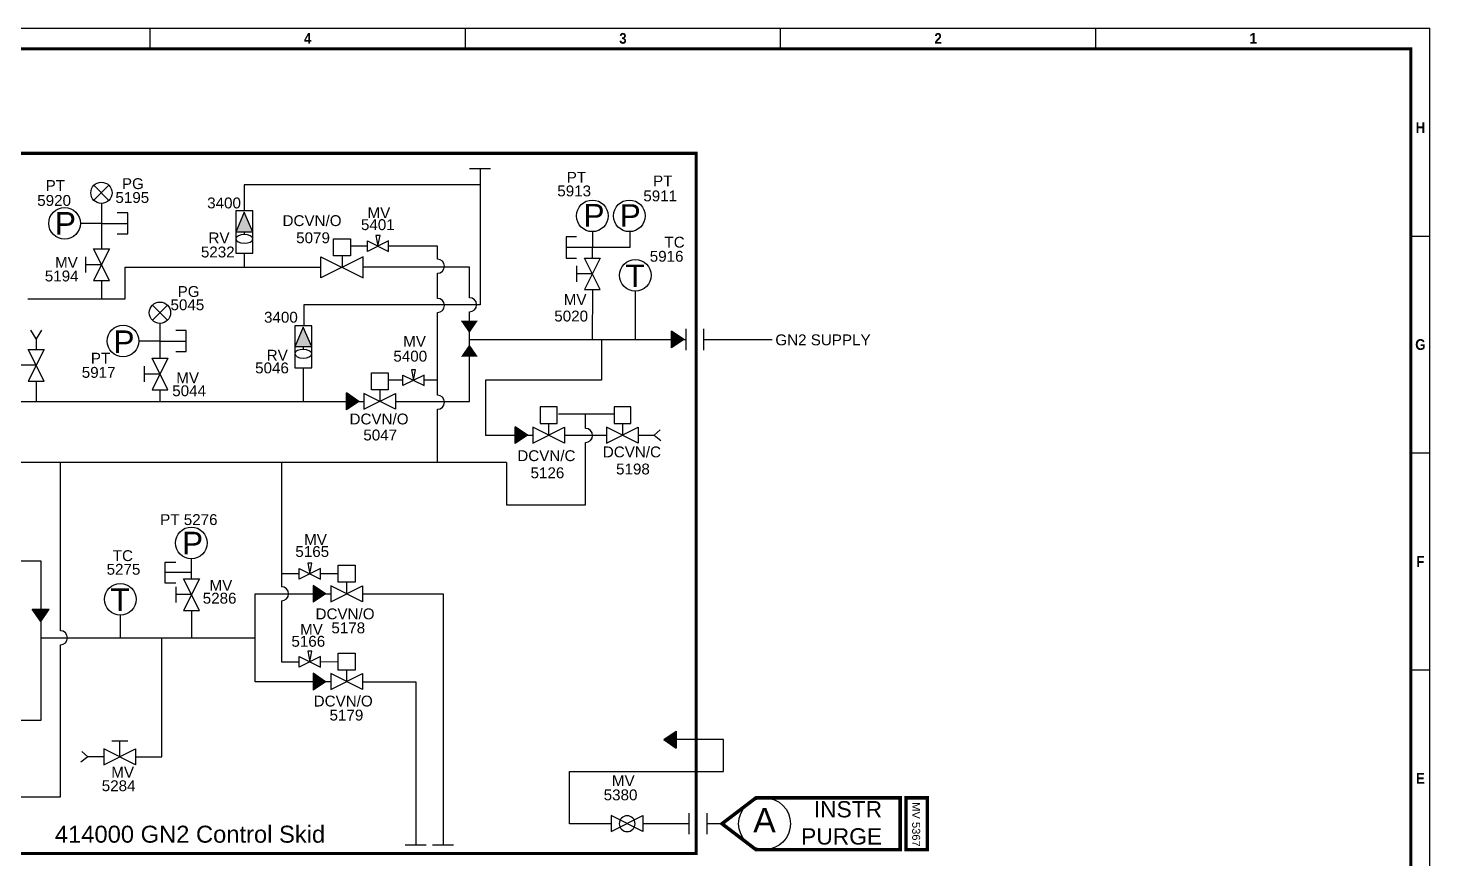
# Model space of a CAD drawing. Header units: inches. Extents: x 0 to 12.5, y 0 to 8.4.
# Drawn here: x 5.7 to 12.46, y 4.43 to 8.44 of the extents above; entities that cross this region are included whole.
import ezdxf
from ezdxf.enums import TextEntityAlignment as Align

# ---------------------------------------------------------------- set-up
doc = ezdxf.new("R2010")
doc.units = ezdxf.units.IN
doc.header["$MEASUREMENT"] = 0
doc.linetypes.add('SCHEMATIC-Q-BASE$0$DASHED', pattern=[0.75, 0.5, -0.25])
doc.layers.add('GPBORDER-30X42$0$BORDER', color=7, linetype='Continuous')
doc.layers.add('NEW 414 GN2 Cont Skid', color=7, linetype='Continuous')
doc.styles.add('GPBORDER-30X42$0$BOLD', font='bold.shx', dxfattribs={"height": 0.375})
doc.styles.add('style1', font='arial.ttf', dxfattribs={"height": 0.125})
doc.styles.add('style2', font='arial.ttf', dxfattribs={"height": 0.06})
doc.styles.add('style3', font='arial.ttf', dxfattribs={"height": 0.09375})

# ---------------------------------------------------------------- blocks, each defined once
blk = doc.blocks.new('GPBORDER-30X42')
at = {"linetype": 'Continuous'}
for p, q in [((188.5862444015134, 16.02053718335327), (235.8420583550019, 16.02053718335327)), ((212.469965331746, 15.67169997405094), (212.469965331746, 16.02053718335327)), ((218.2257792852344, 15.67169997405094), (218.2257792852344, 16.02053718335327)), ((223.9815932387228, 15.67169997405094), (223.9815932387228, 16.02053718335327)), ((229.7374071922111, 15.67169997405094), (229.7374071922111, 16.02053718335327)), ((235.8420583550019, -13.47946281664673), (235.8420583550019, 16.02053718335327)), ((235.4932211456995, 12.50890927637653), (235.8420583550019, 12.50890927637653)), ((235.4932211456995, 8.846118578702104), (235.8420583550019, 8.846118578702104)), ((235.4932211456995, 5.183327881027686), (235.8420583550019, 5.183327881027686))]:
    blk.add_line(p, q, dxfattribs=at)
at = {"layer": 'GPBORDER-30X42$0$BORDER', "linetype": 'Continuous', "const_width": 0.05, "flags": 128}
blk.add_lwpolyline([(235.4932211456995, -13.1306256073444), (235.4932211456996, 15.67169997405094), (188.9350816108158, 15.67169997405094), (188.9350816108157, -13.13062560734441), (235.4926891689554, -13.1306256073444)], dxfattribs=at)
at = {"style": 'GPBORDER-30X42$0$BOLD'}
for s, p in [('4', (215.3478723084902, 15.8461185787021)), ('3', (221.1036862619786, 15.8461185787021)), ('2', (226.859500215467, 15.8461185787021)), ('1', (232.6153141689554, 15.8461185787021)), ('H', (235.6676397503507, 14.34030462521373)), ('G', (235.6676397503507, 10.67751392753931)), ('F', (235.6676397503507, 7.014723229864898)), ('E', (235.6676397503507, 3.351932532190478))]:
    blk.add_text(s, height=0.1813953488372093, dxfattribs=at).set_placement(p, align=Align.MIDDLE)
blk = doc.blocks.new('A$C32DD4450')
at = {"color": 7, "xscale": 0.2214169042038988, "yscale": 0.2732096433486377, "zscale": 0.2760375030209255}
blk.add_blockref('GPBORDER-30X42', (-52.21941844203977, 3.682719228667276), dxfattribs=at)

msp = doc.modelspace()

# ---------------------------------------------------------------- hatches: boundary and pattern name
at = {"layer": 'NEW 414 GN2 Cont Skid', "transparency": 33554687}
h = msp.add_hatch(color=140, dxfattribs=at)
h.dxf.hatch_style = 1
h.paths.add_polyline_path([(6.744048367362225, 7.550291301101729), (6.784726943369548, 7.45473045466614), (6.703369791354916, 7.45473045466614)])
h = msp.add_hatch(color=140, dxfattribs=at)
h.dxf.hatch_style = 1
h.paths.add_polyline_path([(7.028549902497417, 6.996206201630876), (7.069228478504726, 6.900645355195287), (6.98787132648836, 6.900645355195287)])
h = msp.add_hatch(color=140, dxfattribs=at)
h.dxf.hatch_style = 1
h.paths.add_polyline_path([(7.788485863814514, 7.026437397286009), (7.86981115380253, 7.026437397286009), (7.829148508809396, 6.967325523710577)])
h = msp.add_hatch(color=140, dxfattribs=at)
h.dxf.hatch_style = 1
h.paths.add_polyline_path([(8.803915159421194, 6.976775290782235), (8.863027032996627, 6.93611264578822), (8.803915159421194, 6.89545000079422)])
h = msp.add_hatch(color=140, dxfattribs=at)
h.dxf.hatch_style = 1
h.paths.add_polyline_path([(7.82965535396589, 6.912305666001593), (7.870317998959023, 6.853193792427042), (7.788992708971008, 6.853193792427042)])
h = msp.add_hatch(color=140, dxfattribs=at)
h.dxf.hatch_style = 1
h.paths.add_polyline_path([(7.237033404172976, 6.6783302902409), (7.295792165107542, 6.637910548964448), (7.295792165107542, 6.637424741528469), (7.237033404172976, 6.597005000252885)])
h = msp.add_hatch(color=140, dxfattribs=at)
h.dxf.hatch_style = 1
h.paths.add_polyline_path([(8.050725900531134, 6.515627245672838), (8.109837774106566, 6.474964600678838), (8.050725900531134, 6.434301955684823)])
at = {"layer": 'NEW 414 GN2 Cont Skid', "linetype": 'Continuous', "transparency": 33554687}
h = msp.add_hatch(color=140, dxfattribs=at)
h.dxf.hatch_style = 1
h.paths.add_polyline_path([(7.076483283318552, 5.750506166832572), (7.135595156893984, 5.709843521838557), (7.076483283318552, 5.669180876844556)])
h = msp.add_hatch(color=140, dxfattribs=at)
h.dxf.hatch_style = 1
h.paths.add_polyline_path([(5.803200231091395, 5.635792456862155), (5.762537586096513, 5.57668058328759), (5.721874941103379, 5.635792456862155)])
h = msp.add_hatch(color=140, dxfattribs=at)
h.dxf.hatch_style = 1
h.paths.add_polyline_path([(7.076483283318552, 5.326576278491998), (7.135595156893984, 5.28591363349799), (7.076483283318552, 5.245250988504857)])
h = msp.add_hatch(color=140, dxfattribs=at)
h.dxf.hatch_style = 1
h.paths.add_polyline_path([(8.76734531046921, 5.006590411527923), (8.826457184044642, 5.047253056521931), (8.826457184044642, 4.965927766533916)])

# ---------------------------------------------------------------- linework, layer by layer
at = {"layer": 'NEW 414 GN2 Cont Skid', "color": 140, "linetype": 'Continuous'}
for p, q in [((7.931869004072609, 7.758663535884153), (7.830172564055203, 7.758663535884153)), ((7.881020784063906, 7.758663535884153), (7.881020784063906, 7.104038235233588)), ((6.744048367362225, 7.682391205870231), (6.744048367362225, 7.556426894685301)), ((7.881020784063906, 7.682391205870231), (6.744048367362225, 7.682391205870231)), ((6.784726943369548, 7.556426894685301), (6.703369791354916, 7.556426894685301)), ((6.703369791354916, 7.556426894685301), (6.703369791354916, 7.353034014646993)), ((6.784726943369548, 7.353034014646993), (6.784726943369548, 7.556426894685301)), ((6.055258957747682, 7.496097869002724), (6.182379507771187, 7.496097869002724)), ((6.784726943369548, 7.454730454666147), (6.703369791354916, 7.454730454666147)), ((6.703369791354916, 7.454730454666147), (6.703369791354916, 7.419136700659521)), ((6.744048367362225, 7.454730454666147), (6.744048367362225, 7.442717265369509)), ((6.784726943369548, 7.419136700659521), (6.784726943369548, 7.454730454666147)), ((8.422588010613907, 7.380112622974834), (8.295467460590402, 7.380112622974834)), ((8.422588010613907, 7.329264402966131), (8.422588010613907, 7.380112622974834)), ((5.978986627732879, 7.335053446807364), (5.978986627732879, 7.258781116793429)), ((6.703369791354916, 7.353034014646993), (6.784726943369548, 7.353034014646993)), ((6.744048367362225, 7.353034014646993), (6.744048367362225, 7.284595711275969)), ((7.215615661939366, 7.340528753286235), (7.215615661939366, 7.284595711275969)), ((6.055258957747682, 7.29691728180083), (5.978986627732879, 7.29691728180083)), ((6.169667452768138, 7.132051051247231), (6.169667452768138, 7.284595711275969)), ((6.169667452768138, 7.284595711275969), (7.113919221920212, 7.284595711275969)), ((7.830172564055203, 7.284595711275969), (7.317312101958535, 7.284595711275969)), ((7.830172564055203, 7.137937048573306), (7.830172564055203, 7.284595711275969)), ((8.346315680600853, 7.29112823795873), (8.346315680600853, 7.214855907944809)), ((8.422588010613907, 7.252992072951329), (8.346315680600853, 7.252992072951329)), ((6.055258957747682, 7.220644951786027), (6.055258957747682, 7.132051051247231)), ((8.422946793412777, 7.176719742937407), (8.42209793688049, 6.936112645788227)), ((5.699884444927874, 7.132051051247231), (6.169667452768138, 7.132051051247231)), ((7.881020784063906, 7.104038235233588), (7.031092313497325, 7.104038235233588)), ((7.031092313497325, 7.104038235233588), (7.031092313497325, 7.002341795214434)), ((7.830172564055203, 6.637667645246892), (7.830172564055203, 7.070137881054037)), ((5.74102613086147, 6.939149249916397, 1.005175476510655), (5.715386057750265, 6.981257932111702, 1.005175476510655)), ((5.766234277760716, 6.981257932111702, 1.005175476510655), (5.74102613086147, 6.939149249916397, 1.005175476510655)), ((7.069228478504726, 7.002341795214434), (6.98787132648836, 7.002341795214434)), ((6.98787132648836, 7.002341795214434), (6.98787132648836, 6.798948915176126)), ((7.069228478504726, 6.798948915176126), (7.069228478504726, 7.002341795214434)), ((8.872561074249347, 6.986960865797797), (8.872561074249347, 6.885264425778643)), ((8.958827079938914, 6.98696086579693, -1.005175476510511), (8.958827079938914, 6.885264425777776, -1.005175476510511)), ((5.740810167756364, 6.939149249916397, 1.005175476510655), (5.740810167756364, 6.888301029906813, 1.005175476510655)), ((6.337299428003163, 6.928914471157156), (6.464419978028431, 6.928914471157156)), ((7.069228478504726, 6.90064535519528), (6.98787132648836, 6.90064535519528)), ((6.98787132648836, 6.90064535519528), (6.98787132648836, 6.865051601189534)), ((7.028549902497417, 6.90064535519528), (7.028549902497417, 6.888632165900403)), ((7.069228478504726, 6.865051601189534), (7.069228478504726, 6.90064535519528)), ((7.830172564055203, 6.936112645788227), (8.872561074249347, 6.936112645788227)), ((8.465775314172731, 6.936112645788227), (8.465775314172731, 6.739364085266046)), ((5.740810167756364, 6.812028699892891, 1.005175476510655), (5.664537837741562, 6.812028699892891, 1.005175476510655)), ((6.261027097990108, 6.807747060505022), (6.261027097990108, 6.731474730491086)), ((6.337299428003163, 6.769610895498487), (6.261027097990108, 6.769610895498487)), ((6.98787132648836, 6.798948915176126), (7.069228478504726, 6.798948915176126)), ((7.028549902497417, 6.798948915176126), (7.028549902497417, 6.637667645246892)), ((7.356810029117625, 6.693600687257173), (7.356810029117625, 6.774957839272673)), ((7.356810029117625, 6.774957839272673), (7.438167181134005, 6.774957839272673)), ((7.438167181134005, 6.774957839272673), (7.438167181134005, 6.693600687257173)), ((5.740810167756364, 6.735756369878956, 1.005175476510655), (5.740810167756364, 6.637667645246892)), ((6.337299428003163, 6.693338565483685), (6.337299428003163, 6.637667645246892)), ((7.438167181134005, 6.693600687257173), (7.356810029117625, 6.693600687257173)), ((7.397488605126696, 6.693600687257173), (7.397488605126696, 6.637667645246892)), ((8.465775314172731, 6.739364085266046), (7.906444894068258, 6.739364085266046)), ((7.906444894068258, 6.739364085266046), (7.906444894068258, 6.474964600678845)), ((5.422056788194964, 6.637667645246892), (7.321216275111893, 6.637667645246892)), ((7.473760935141498, 6.637667645246892), (7.830172564055203, 6.637667645246892)), ((8.21153421412572, 6.530897642689112), (8.21153421412572, 6.474964600678845)), ((8.567471754191885, 6.530897642689112), (8.567471754191885, 6.474964600678845)), ((8.748618537974423, 6.500388710684063), (8.720016414219742, 6.474964600678845)), ((7.906444894068258, 6.474964600678845), (8.135261884110918, 6.474964600678845)), ((8.287806544140523, 6.474964600678845), (8.491199424177083, 6.474964600678845)), ((8.643744084206688, 6.474964600678845), (8.720016414219742, 6.474964600678845)), ((8.720016414219742, 6.474964600678845), (8.753385558601664, 6.449540490674493)), ((6.489491417841961, 5.811873407399829), (6.362370867818455, 5.811873407399829)), ((7.135595156893984, 5.709843521838564), (7.076483283318552, 5.750506166832565)), ((7.237291596913138, 5.765776563848831), (7.237291596913138, 5.709843521838564)), ((6.413219087827158, 5.744054371531234), (6.413219087827158, 5.667782041516417)), ((6.489491417841961, 5.705918206523818), (6.413219087827158, 5.705918206523818)), ((7.135595156893984, 5.709843521838564), (7.076483283318552, 5.669180876844549)), ((5.762537586096513, 5.576680583287597), (5.721874941103379, 5.635792456862148)), ((5.721874941103379, 5.635792456862148), (5.803200231091395, 5.635792456862148)), ((5.762537586096513, 5.576680583287597), (5.803200231091395, 5.635792456862148)), ((7.237291596913138, 5.341846675508264), (7.237291596913138, 5.285913633498864)), ((7.135595156893984, 5.285913633498864), (7.076483283318552, 5.326576278492872)), ((7.135595156893984, 5.285913633498864), (7.076483283318552, 5.245250988504857)), ((8.76734531046921, 5.006590411527923), (8.826457184044642, 5.047253056521931)), ((8.76734531046921, 5.006590411527923), (8.826457184044642, 4.965927766533916)), ((5.961143631917749, 4.94910385848852, 1.005175476510655), (5.98974575567243, 4.923679748483294, 1.005175476510655)), ((6.105626231386523, 4.999952078498097, 1.005175476510655), (6.181898561401325, 4.999952078498097, 1.005175476510655)), ((6.143762396393924, 4.923679748483294, 1.005175476510655), (6.143762396393924, 4.999952078498097, 1.005175476510655)), ((5.98974575567243, 4.923679748483294, 1.005175476510655), (5.956376611292256, 4.898255638478943, 1.005175476510655)), ((6.067490066379122, 4.923679748483294, 1.005175476510655), (5.98974575567243, 4.923679748483294, 1.005175476510655)), ((8.888988164032511, 4.550037545428217), (8.888988164032511, 4.651733985446497)), ((8.975230761837096, 4.550037545428217), (8.975230761837096, 4.651733985446497)), ((7.621392844468914, 4.497241777250529), (7.51969640444976, 4.497241777250529)), ((7.753111497845438, 4.497874421083594), (7.651415057826284, 4.497874421083594))]:
    msp.add_line(p, q, dxfattribs=at)
at = {"layer": 'NEW 414 GN2 Cont Skid', "color": 140}
for p, q in [((6.091559115175101, 7.607382106701578), (6.018958800318515, 7.67998242155815)), ((6.019303836567488, 7.60772714294967), (6.091559115175101, 7.67998242155815)), ((6.055258957747682, 7.592346089178121), (6.055258957747682, 7.373189611814765)), ((6.744048367362225, 7.550291301101736), (6.703369791354916, 7.454730454666147)), ((6.784726943369548, 7.454730454666147), (6.744048367362225, 7.550291301101736)), ((6.37359958543233, 7.029119342323042), (6.30099927057401, 7.101719657179614)), ((6.301344306822983, 7.029464378572015), (6.37359958543233, 7.101719657179614)), ((6.337299428003163, 7.014083324800466), (6.337299428003163, 6.845883225512423)), ((7.028549902497417, 6.996206201630869), (6.98787132648836, 6.90064535519528)), ((7.069228478504726, 6.90064535519528), (7.028549902497417, 6.996206201630869)), ((8.803915159421194, 6.895450000794212), (8.803915159421194, 6.976775290782228)), ((8.863027032996627, 6.936112645788227), (8.803915159421194, 6.976775290782228)), ((8.863027032996627, 6.936112645788227), (8.803915159421194, 6.895450000794212)), ((8.958827079938914, 6.936112645787346, -1.005175476510745), (9.289153586208428, 6.936112645787346, -1.005175476510735)), ((7.237033404172976, 6.597005000252892), (7.237033404172976, 6.678330290240907)), ((7.29614527774666, 6.637667645246892), (7.237033404172976, 6.678330290240907)), ((7.29614527774666, 6.637667645246892), (7.237033404172976, 6.597005000252892)), ((8.050725900531134, 6.43430195568483), (8.050725900531134, 6.515627245672845)), ((8.109837774106566, 6.474964600678845), (8.050725900531134, 6.515627245672845)), ((8.109837774106566, 6.474964600678845), (8.050725900531134, 6.43430195568483)), ((9.047414804593842, 4.600885765437794), (8.975230761837096, 4.600885765437794))]:
    msp.add_line(p, q, dxfattribs=at)
at = {"layer": 'NEW 414 GN2 Cont Skid', "color": 1, "linetype": 'Continuous'}
for p, q in [((6.055258957747682, 7.496097869002724), (5.953562517728528, 7.496097869002724)), ((8.422588010613907, 7.456384952989637), (8.422588010613907, 7.380112622974834)), ((8.629376538090426, 7.169534087138501), (8.629376538090426, 6.936112645788227)), ((6.337299428003163, 6.928914471157156), (6.235602987985757, 6.928914471157156)), ((6.146143421539761, 5.607189251800264), (6.146143421539761, 5.497878577668714))]:
    msp.add_line(p, q, dxfattribs=at)
at = {"layer": 'NEW 414 GN2 Cont Skid', "color": 200, "linetype": 'Continuous'}
for p, q in [((7.675135603824017, 7.386292151295123), (7.439452138695358, 7.386292151295123)), ((7.675135603824017, 7.323687246797547), (7.675135603824017, 7.386292151295123)), ((7.675135603824017, 7.134707535410655), (7.675135603824017, 7.255889620118111)), ((7.675135603824017, 6.667308771281483), (7.675135603824017, 7.066909908731219)), ((7.509072199035941, 6.739364085266046), (7.438167181134005, 6.739364085266046)), ((7.675135603824017, 6.739364085266046), (7.610768639055095, 6.739364085266046)), ((7.675135603824017, 6.342972500497054), (7.675135603824017, 6.599511144602047)), ((8.52530440051271, 6.576661040697999), (8.25899255280062, 6.576661040697999)), ((8.389502984157929, 6.507484651880886), (8.389502984157929, 6.576661040697999)), ((8.389502984157929, 6.139079551492585), (8.389502984157929, 6.43968702520145)), ((5.857819128789131, 5.531777391008432), (5.857819128789131, 6.342972500497054)), ((8.008141334087412, 6.342972500497054), (8.008141334087412, 6.139079551492585)), ((8.008141334087412, 6.139079551492585), (8.389502984157929, 6.139079551492585)), ((5.857819128789131, 4.730137006922973), (5.857819128789131, 5.463979764328996))]:
    msp.add_line(p, q, dxfattribs=at)
at = {"layer": 'NEW 414 GN2 Cont Skid', "color": 200}
msp.add_line((4.15130693066203, 4.730137006922973), (5.857819128789131, 4.730137006922973), dxfattribs=at)
at = {"layer": 'NEW 414 GN2 Cont Skid', "color": 140, "linetype": 'SCHEMATIC-Q-BASE$0$DASHED', "const_width": 0.0150197819104903}
msp.add_lwpolyline([(8.92340929425805, 4.456888835792724), (3.400458572547847, 4.456888835792724), (3.400458572547847, 7.834005033888871), (8.92340929425805, 7.834005033888871)], close=True, dxfattribs=at)
at = {"layer": 'NEW 414 GN2 Cont Skid', "color": 140, "linetype": 'Continuous'}
for points in [[(6.131531287760736, 7.44524964899314), (6.182379507771187, 7.44524964899314), (6.182379507771187, 7.546946089012294), (6.131531287760736, 7.546946089012294)], [(8.346315680600853, 7.430960842984418), (8.295467460590402, 7.430960842984418), (8.295467460590402, 7.329264402966131), (8.346315680600853, 7.329264402966131)], [(6.413571758017965, 6.878066251148453), (6.464419978028431, 6.878066251148453), (6.464419978028431, 6.979762691166726), (6.413571758017965, 6.979762691166726)], [(5.625524477299876, 5.869106498337558), (5.762537586096513, 5.869106498337558), (5.762537586096513, 5.099191850154234), (5.625524477299876, 5.099191850154234)], [(6.413219087827158, 5.761025187390245), (6.362370867818455, 5.761025187390245), (6.362370867818455, 5.862721627409399), (6.413219087827158, 5.862721627409399)], [(7.076483283318552, 5.750506166832565), (7.076483283318552, 5.669180876844549)], [(7.160892448308842, 5.285913633498864), (6.796006394814483, 5.285913633498864), (6.796006394814483, 5.709843521838564), (7.161019266898335, 5.709843521838564)], [(7.31356392692794, 5.709843521838564), (7.702263277836735, 5.709843521838564), (7.702263277836735, 4.497874421083594)], [(6.489491417841961, 5.629645876509897), (6.489491417841961, 5.497878577668714), (6.489703285425434, 5.497878577668714)], [(5.762537586096513, 5.497878577668714), (6.796006394814483, 5.497878577668714)], [(7.076483283318552, 5.326576278492872), (7.076483283318552, 5.245250988504857)], [(7.313437108338447, 5.285913633498864), (7.570544624460211, 5.285913633498864), (7.570544624460211, 4.497241777250529)], [(8.826457184044642, 5.047253056521931), (8.826457184044642, 4.965927766533916)], [(8.888988164032511, 4.600885765437794), (8.66625865571254, 4.600885765437794)]]:
    msp.add_lwpolyline(points, dxfattribs=at)
at = {"layer": 'NEW 414 GN2 Cont Skid', "color": 200, "linetype": 'Continuous'}
for points in [[(7.388603918684907, 7.386292151295123), (7.398773562688035, 7.437140371304693), (7.378434274683513, 7.437140371304693)], [(7.439452138695358, 7.411716261299474), (7.337755698676204, 7.36086804128989), (7.337755698676204, 7.411716261299474), (7.439452138695358, 7.36086804128989)], [(7.610768639055095, 6.764788195270398), (7.509072199035941, 6.713939975260828), (7.509072199035941, 6.764788195270398), (7.610768639055095, 6.713939975260828)], [(7.559920419044644, 6.739364085266046), (7.570090063046038, 6.79021230527563), (7.54975077504325, 6.79021230527563)], [(7.111049102654746, 5.831879249861373), (7.009352662635592, 5.781031029851803), (7.009352662635592, 5.831879249861373), (7.111049102654746, 5.781031029851803)], [(7.060200882644295, 5.806455139857021), (7.070370526645689, 5.857303359866605), (7.050031238642901, 5.857303359866605)], [(7.060200882644295, 5.382157888143382), (7.070370526645689, 5.433006108152952), (7.050031238642901, 5.433006108152952)], [(7.111049102654746, 5.407581998147733), (7.009352662635592, 5.356733778138149), (7.009352662635592, 5.407581998147733), (7.111049102654746, 5.356733778138149)]]:
    msp.add_lwpolyline(points, close=True, dxfattribs=at)
at = {"layer": 'NEW 414 GN2 Cont Skid', "color": 1, "linetype": 'Continuous'}
for points in [[(8.602617442494264, 7.456412794688233), (8.602617442494264, 7.380112622974834), (8.422588010613907, 7.380112622974834)], [(6.489491417841961, 5.782190536537754), (6.489491417841961, 5.879015891014617)]]:
    msp.add_lwpolyline(points, dxfattribs=at)
at = {"layer": 'NEW 414 GN2 Cont Skid', "color": 140, "linetype": 'Continuous'}
for points in [[(6.017122792740281, 7.373189611814765), (6.093395122753335, 7.373189611814765), (6.017122792740281, 7.220644951786027), (6.093395122753335, 7.220644951786027)], [(7.25629423794669, 7.340528753286235), (7.174937085932057, 7.340528753286235), (7.174937085932057, 7.421885905301735), (7.25629423794669, 7.421885905301735)], [(7.317312101958535, 7.233747491266385), (7.317312101958535, 7.335443931285539), (7.113919221920212, 7.233747491266385), (7.113919221920212, 7.335443931285539)], [(8.384451845606506, 7.329264402966131), (8.460724175621309, 7.329264402966131), (8.384451845606506, 7.176719742937407), (8.460724175621309, 7.176719742937407)], [(6.29916326299751, 6.845883225512423), (6.375435593010564, 6.845883225512423), (6.29916326299751, 6.693338565483685), (6.375435593010564, 6.693338565483685)], [(7.321216275111893, 6.675803810254294), (7.321216275111893, 6.599531480239491), (7.473760935141498, 6.675803810254294), (7.473760935141498, 6.599531480239491)], [(8.17085563811841, 6.530897642689112), (8.25221279013303, 6.530897642689112), (8.25221279013303, 6.612254794704611), (8.17085563811841, 6.612254794704611)], [(8.526793178184576, 6.530897642689112), (8.608150330199194, 6.530897642689112), (8.608150330199194, 6.612254794704611), (8.526793178184576, 6.612254794704611)], [(8.135261884110918, 6.513100765686246), (8.135261884110918, 6.436828435671429), (8.287806544140523, 6.513100765686246), (8.287806544140523, 6.436828435671429)], [(8.491199424177083, 6.513100765686246), (8.491199424177083, 6.436828435671429), (8.643744084206688, 6.513100765686246), (8.643744084206688, 6.436828435671429)], [(7.277970172920447, 5.765776563848831), (7.196613020905829, 5.765776563848831), (7.196613020905829, 5.847133715863463), (7.277970172920447, 5.847133715863463)], [(6.451355252834559, 5.782190536537754), (6.527627582849362, 5.782190536537754), (6.451355252834559, 5.629645876509897), (6.527627582849362, 5.629645876509897)], [(7.161019266898335, 5.747979686845965), (7.161019266898335, 5.671707356831163), (7.31356392692794, 5.747979686845965), (7.31356392692794, 5.671707356831163)], [(7.277970172920447, 5.341846675508264), (7.196613020905829, 5.341846675508264), (7.196613020905829, 5.423203827524631), (7.277970172920447, 5.423203827524631)], [(7.160892448308842, 5.325166390531272), (7.160892448308842, 5.24889406051647), (7.313437108338447, 5.325166390531272), (7.313437108338447, 5.24889406051647)], [(8.513713995682934, 4.640138522469328), (8.513713995682934, 4.563866192454526), (8.66625865571254, 4.640138522469328), (8.66625865571254, 4.563866192454526)]]:
    msp.add_lwpolyline(points, close=True, dxfattribs=at)
at = {"layer": 'NEW 414 GN2 Cont Skid', "color": 200, "linetype": 'Continuous'}
for points in [[(7.337755698676204, 7.386292151295123), (7.25629423794669, 7.386292151295123)], [(8.008141334087412, 6.342972500497054), (4.113117687994346, 6.342972500497054), (4.113117687994346, 5.910461430040115), (4.146632624372571, 5.910461430040115)], [(6.923788744384509, 6.342972500497054), (6.923788744384509, 5.743742335178282)], [(7.009352662635592, 5.806455139857021), (6.923788744384509, 5.806455139857021)], [(7.196613020905829, 5.806455139857021), (7.111049102654746, 5.806455139857021)], [(6.923788744384509, 5.675944708498846), (6.923788744384509, 5.381790524769428), (7.009352662635592, 5.382020951842491)], [(7.111049102654746, 5.382294824444258), (7.196613020905829, 5.382525251516455)]]:
    msp.add_lwpolyline(points, dxfattribs=at)
at = {"layer": 'NEW 414 GN2 Cont Skid', "color": 140, "linetype": 'Continuous', "elevation": 1.005175476510655}
for points in [[(5.702674002748963, 6.888301029906813), (5.778946332762018, 6.888301029906813), (5.702674002748963, 6.735756369878956), (5.778946332762018, 6.735756369878956)], [(6.067490066379122, 4.961815913490696), (6.067490066379122, 4.885543583476767), (6.220034726406979, 4.961815913490696), (6.220034726406979, 4.885543583476767)]]:
    msp.add_lwpolyline(points, close=True, dxfattribs=at)
msp.add_lwpolyline([(6.220034726406979, 4.923679748483294), (6.3463009764058, 4.923679748483294), (6.3463009764058, 5.497878577668714)], dxfattribs=at)
at = {"layer": 'NEW 414 GN2 Cont Skid', "color": 140}
msp.add_lwpolyline([(8.513713995682934, 4.600885765437794), (8.312502389580047, 4.600885765437794), (8.312502389580047, 4.852472909962123), (9.054600283011906, 4.852472909962123), (9.054600283011906, 5.006590411527923), (8.826457184044642, 5.006590411527923)], dxfattribs=at)
at = {"layer": 'NEW 414 GN2 Cont Skid', "color": 140, "const_width": 0.0168972546493016}
for points in [[(9.211402474414667, 4.475846772718092), (9.906792568034234, 4.475846772716337), (9.906792568034234, 4.725924758152245), (9.211402474414667, 4.725924758153993), (9.047414804595588, 4.600885765437794)], [(9.934468562394926, 4.725924758152245), (10.03754141571183, 4.725924758152245), (10.03754141571183, 4.475846772716337), (9.934468562394926, 4.475846772716337)]]:
    msp.add_lwpolyline(points, close=True, dxfattribs=at)
at = {"layer": 'NEW 414 GN2 Cont Skid', "color": 140, "linetype": 'Continuous'}
msp.add_lwpolyline([(8.628249309294631, 4.60088576543692, 1.000000000000007), (8.551976979279829, 4.60088576543692, 0.9999999999999994)], format="xyb", close=True, dxfattribs=at)
at = {"layer": 'NEW 414 GN2 Cont Skid', "color": 140}
for centre, radius in [((6.055258957747682, 7.643682264129864), 0.0513361749514565), ((6.337299428003163, 7.065419499751328), 0.0513361749514565), ((9.25277278663853, 4.600885765437794), 0.1250395475819664)]:
    msp.add_circle(centre, radius, dxfattribs=at)
at = {"layer": 'NEW 414 GN2 Cont Skid', "color": 1, "linetype": 'Continuous'}
for centre, radius in [((5.877290187713725, 7.496097869002724), 0.0762723300142085), ((8.422588010613907, 7.532657283003572), 0.0762723300142087), ((8.600556780647864, 7.532657283003572), 0.0762723300142087), ((8.629376538090426, 7.245806417152422), 0.0762723300142087), ((6.159330657970954, 6.928914471157156), 0.0762723300142085), ((6.488899379842763, 5.955285923247217), 0.0762723300142085), ((6.146143421539761, 5.683461581815066), 0.0762723300142087)]:
    msp.add_circle(centre, radius, dxfattribs=at)
at = {"layer": 'NEW 414 GN2 Cont Skid', "color": 200, "linetype": 'Continuous'}
for centre in [(7.675135603824017, 7.289788433457829), (7.675135603824017, 7.100808722070937), (7.675135603824017, 6.633409957941765), (8.389502984157929, 6.473585838541168), (6.923788744384509, 5.709843521838564), (5.857819128789131, 5.497878577668714)]:
    msp.add_arc(centre, 0.0338988133396473, 270, 90, dxfattribs=at)
at = {"layer": 'NEW 414 GN2 Cont Skid', "color": 140, "linetype": 'Continuous'}
msp.add_arc((7.830171793634846, 7.104037464814112), 0.0338995837688282, 270.0013021349815, 89.99869786501765, dxfattribs=at)
at = {"layer": 'NEW 414 GN2 Cont Skid', "color": 140, "extrusion": (0, 0, -0.9999999999999998)}
for centre in [(6.744048367362225, 7.421679111659429), (7.028549902497417, 6.867594012190323)]:
    msp.add_ellipse(centre, major_axis=(0.0407533577619597, -0.0006117440848545), ratio=0.5161303688651633, dxfattribs=at)

# ---------------------------------------------------------------- block references
at = {"xscale": 1.192499999999999, "yscale": 1.0456, "zscale": 1.049489975143274}
msp.add_blockref('A$C32DD4450', (12.46129756166658, 0.0112353728872371), dxfattribs=at)

# ---------------------------------------------------------------- texts
at = {"layer": 'NEW 414 GN2 Cont Skid', "color": 7}
for s, height, style, p in [('PG', 0.0523945881856348, 'style2', (6.153993672213147, 7.661646207511154, 1.005175476510655)), ('PT', 0.0523945881856348, 'style2', (8.298794640046282, 7.692346685355218, 1.005175476510655)), ('PT', 0.0523945881856348, 'style2', (8.715049993527813, 7.674785932653222, 1.005175476510655)), ('PT', 0.0523945881856348, 'style2', (5.786170597085828, 7.652841423988562, 1.005175476510655)), ('5195', 0.0523945881856348, 'style2', (6.122724521896458, 7.595002337424162, 1.005175476510655)), ('5913', 0.0523945881856348, 'style2', (8.25329773912209, 7.626669923308682, 1.005175476510655)), ('5911', 0.0523945881856348, 'style2', (8.668164612593188, 7.602625908641613, 1.005175476510655)), ('5920', 0.0523945881856348, 'style2', (5.745613762012823, 7.580670766144464, 1.005175476510655)), ('3400', 0.0523945881856348, 'style2', (6.565066552883735, 7.568686020284374, 1.005175476510655)), ('MV', 0.0523945881856348, 'style2', (7.338144054939746, 7.521715697037123, 1.005175476510655)), ('DCVN/O', 0.0523945881856348, 'style2', (6.928413566245922, 7.483222726266788, 1.005175476510655)), ('5401', 0.0523945881856348, 'style2', (7.306525881683256, 7.464017780574664, 1.005175476510655)), ('RV', 0.0523945881856348, 'style2', (6.571358141384735, 7.400229384141354, 1.005175476510655)), ('5079', 0.0523945881856348, 'style2', (6.99420527294464, 7.400757761427058, 1.005175476510655)), ('5232', 0.0523945881856348, 'style2', (6.534771257361441, 7.332160419259295, 1.005175476510655)), ('TC', 0.0523945881856348, 'style2', (8.770195307320748, 7.379470691943978, 1.005175476510655)), ('MV', 0.0523945881856348, 'style2', (5.831514957805481, 7.282058492291056, 1.005175476510655)), ('5916', 0.0523945881856348, 'style2', (8.699139450155386, 7.311498623699137, 1.005175476510655)), ('5194', 0.0523945881856348, 'style2', (5.782199058354251, 7.21644564704421, 1.005175476510655)), ('PG', 0.0523945881856348, 'style2', (6.422630862188725, 7.141567300646514, 1.005175476510655)), ('5045', 0.0523945881856348, 'style2', (6.388305107989808, 7.0774924476666, 1.005175476510655)), ('MV', 0.0523945881856348, 'style2', (8.284378318944789, 7.10273421208555, 1.005175476510655)), ('3400', 0.0523945881856348, 'style2', (6.839262275452611, 7.017450558898673, 1.005175476510655)), ('5020', 0.0523945881856348, 'style2', (8.238812585304231, 7.023170491056944, 1.005175476510655)), ('MV', 0.0523945881856348, 'style2', (7.510160108070039, 6.901192998882223, 1.005175476510655)), ('PT', 0.0523945881856348, 'style2', (6.004187011969079, 6.819843346594254, 1.005175476510655)), ('RV', 0.0523945881856348, 'style2', (6.852116734249108, 6.834198984252594, 1.005175476510655)), ('5400', 0.0523945881856348, 'style2', (7.462966683891849, 6.829695560612904, 1.005175476510655)), ('5917', 0.0523945881856348, 'style2', (5.960382139034095, 6.751551601733254, 1.005175476510655)), ('MV', 0.0523945881856348, 'style2', (6.416209432669546, 6.725458683180178, 1.005175476510655)), ('5046', 0.0523945881856348, 'style2', (6.796346326742948, 6.773033524209026, 1.005175476510655)), ('5044', 0.0523945881856348, 'style2', (6.396628214460974, 6.662836102726402, 1.005175476510655)), ('DCVN/O', 0.0523945881856348, 'style2', (7.251469924567416, 6.526642124807437, 1.005175476510655)), ('5047', 0.0523945881856348, 'style2', (7.318105470812568, 6.449538115867056, 1.005175476510655)), ('DCVN/C', 0.0523945881856348, 'style2', (8.472938682473398, 6.367885757817219, 1.005175476510655)), ('DCVN/C', 0.0523945881856348, 'style2', (8.060495676071369, 6.349642795729621, 1.005175476510655)), ('5126', 0.0523945881856348, 'style2', (8.124415722146054, 6.267177830890773, 1.005175476510655)), ('5198', 0.0523945881856348, 'style2', (8.53678310589899, 6.285420792978371, 1.005175476510655)), ('PT 5276', 0.0523945881856348, 'style2', (6.338388557759486, 6.041476866354528, 1.005175476510655)), ('MV', 0.0523945881856348, 'style2', (7.032524988320517, 5.945255047598365, 1.005175476510655)), ('TC', 0.0523945881856348, 'style2', (6.109909232360621, 5.86762256424214, 1.005175476510655)), ('5165', 0.0523945881856348, 'style2', (6.990399305564011, 5.887557131135906, 1.005175476510655)), ('5275', 0.0523945881856348, 'style2', (6.080099978755825, 5.801889315521847, 1.005175476510655)), ('DCVN/O', 0.0523945881856348, 'style2', (7.087530219282001, 5.586810661542983, 1.005175476510655)), ('MV', 0.0523945881856348, 'style2', (7.013054412491825, 5.512188603353465, 1.005175476510655)), ('5178', 0.0523945881856348, 'style2', (7.16405203802978, 5.519211729577676, 1.005175476510655)), ('5166', 0.0523945881856348, 'style2', (6.971357607674534, 5.454490686891006, 1.005175476510655)), ('DCVN/O', 0.0523945881856348, 'style2', (7.078630286214519, 5.166223186786588, 1.005175476510655)), ('5179', 0.0523945881856348, 'style2', (7.155152104962311, 5.098624254821274, 1.005175476510655)), ('MV', 0.0523945881856348, 'style2', (6.102734320325552, 4.823346502559211, 1.005175476510655)), ('5284', 0.0523945881856348, 'style2', (6.056723199503537, 4.757878947081458, 1.005175476510655)), ('MV', 0.0523945881856348, 'style2', (8.516588253542878, 4.782135778943796, 1.005175476510655)), ('5380', 0.0523945881856348, 'style2', (8.477076592548398, 4.713931447420691, 1.005175476510655)), ('A', 0.1171369327811875, 'style3', (9.197870902034964, 4.55905666333858, -1.059750694501342)), ('414000 GN2 Control Skid', 0.0818665440400543, 'style3', (5.830835398608584, 4.509524118613228, 2.010350953021311))]:
    msp.add_text(s, height=height, dxfattribs=dict(at, style=style)).set_placement(p)
at = {"layer": 'NEW 414 GN2 Cont Skid', "color": 1, "style": 'style1'}
for s, p in [('P', (8.37950236472237, 7.480656564481094, 1.005175476510655)), ('P', (8.554265542194798, 7.479727735553254, 1.005175476510655)), ('P', (5.830640622615717, 7.441729925960885, 1.005175476510655)), ('T', (8.581786286040128, 7.188734430407279, 1.005175476510655)), ('P', (6.11302893849259, 6.870634055779575, 1.005175476510655)), ('P', (6.443612537798301, 5.899782094972863, 1.005175476510655))]:
    msp.add_text(s, height=0.1091553920534058, dxfattribs=at).set_placement(p)
at = {"layer": 'NEW 414 GN2 Cont Skid', "color": 7, "style": 'style2'}
msp.add_text('GN2 SUPPLY', height=0.0523945881856348, dxfattribs=at).set_placement((9.534473771882574, 6.93454877195208, 2.010350953021311), align=Align.MIDDLE)
for s, p in [('MV', (6.576412230767061, 5.724242279452511, 1.005175476510655)), ('5286', (6.543634506566306, 5.662387214437259, 1.005175476510655))]:
    msp.add_text(s, height=0.0523945881856348, rotation=359.9999999999996, dxfattribs=at).set_placement(p)
at = {"layer": 'NEW 414 GN2 Cont Skid', "color": 1, "linetype": 'Continuous', "style": 'style1'}
msp.add_text('T', height=0.1091553920534058, dxfattribs=at).set_placement((6.098553169489449, 5.626389595068175, 1.005175476510655))
at = {"layer": 'NEW 414 GN2 Cont Skid', "color": 7, "insert": (9.819479362342037, 4.710074497954458, 1.507763214765984), "char_height": 0.0785918822784522, "width": 1.006576522278425, "attachment_point": 3, "style": 'style2'}
msp.add_mtext('INSTR \\PPURGE', dxfattribs=at)
at = {"layer": 'NEW 414 GN2 Cont Skid', "color": 7, "insert": (9.964023924139752, 4.705018454842935), "char_height": 0.0384535161561812, "width": 0.4924987853672829, "attachment_point": 7, "rotation": 270, "style": 'style2'}
msp.add_mtext('MV 5367', dxfattribs=at)

doc.saveas('drawing.dxf')
